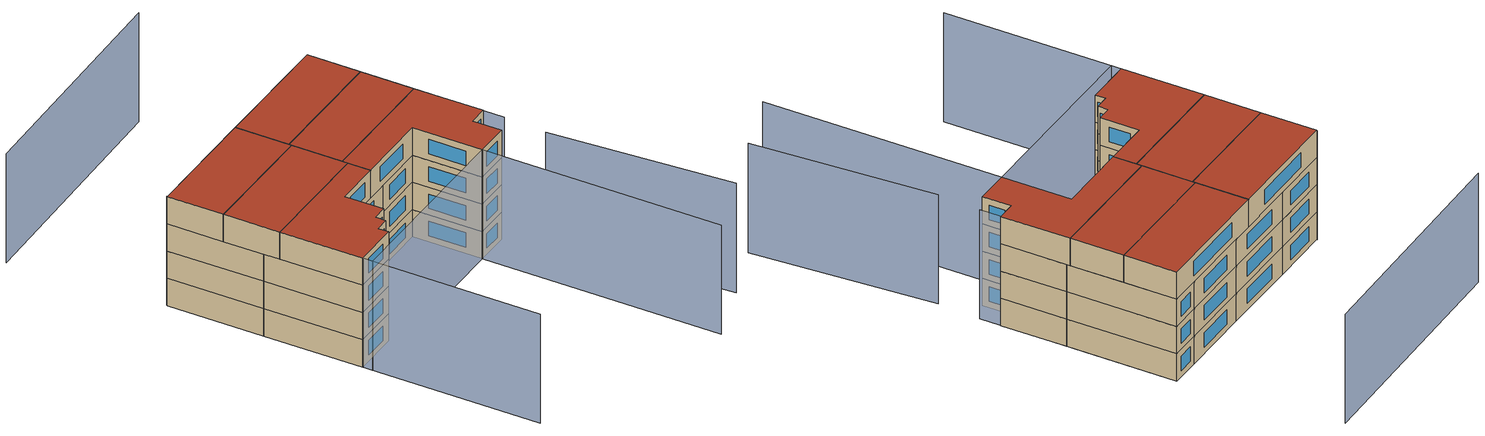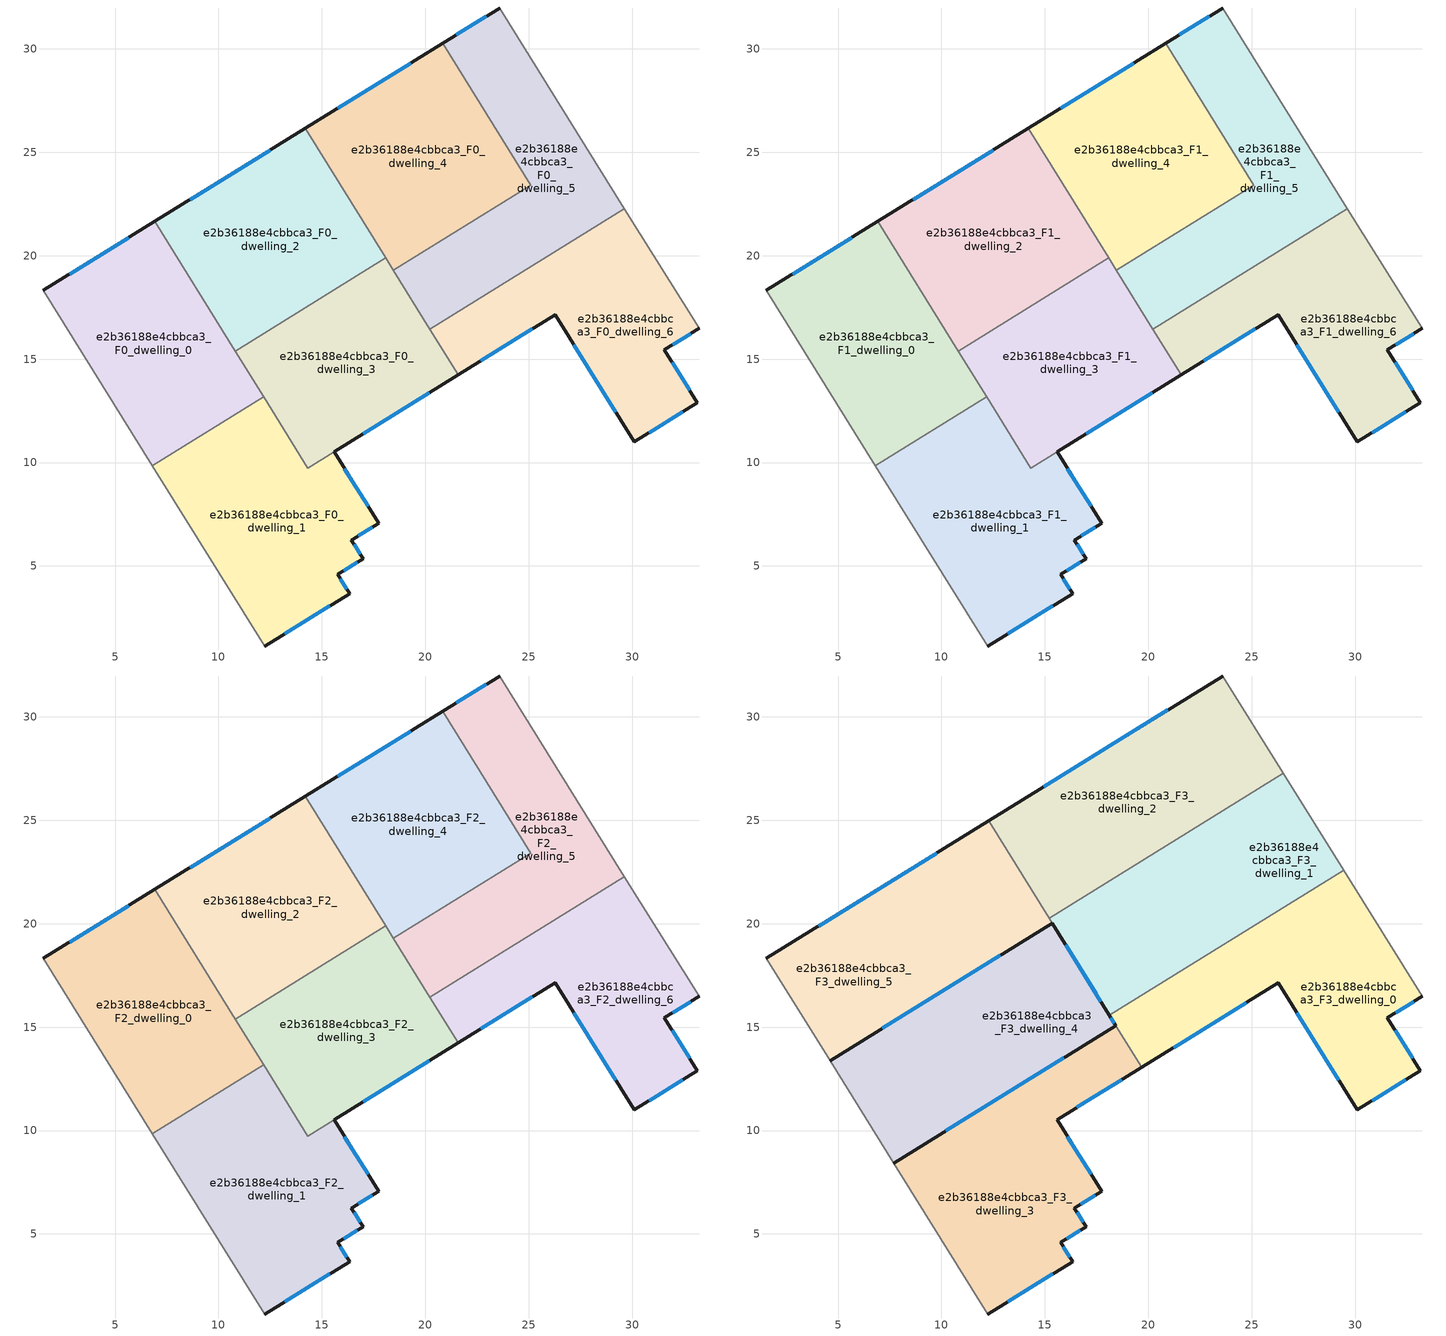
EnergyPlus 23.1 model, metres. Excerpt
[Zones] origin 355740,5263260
e2b36188e4cbbca3_F0_dwelling_0
 floor ground (EU_floor_Construction): 6.93,21.66 12.18,13.18 6.81,9.85 1.54,18.32 z0
 wall outside (EU_wall_Construction): 6.93,21.66 1.54,18.32 z0:3
 wall to e2b36188e4cbbca3_F0_dwelling_1 (EU_wall_Construction): 6.81,9.85 12.18,13.18 z0:3
 wall adiabatic (EU_wall_Construction): 1.54,18.32 6.81,9.85 z0:3
 wall to e2b36188e4cbbca3_F0_dwelling_2 (EU_wall_Construction): 10.81,15.39 6.93,21.66 z0:3
 wall to e2b36188e4cbbca3_F0_dwelling_3 (EU_wall_Construction): 12.18,13.18 10.81,15.39 z0:3
 window (EU_Window_Construction): 5.66,20.87 2.8,19.1 z0.7:2.3
e2b36188e4cbbca3_F0_dwelling_1
 floor ground (EU_floor_Construction): 15.59,10.52 17.74,7.07 16.46,6.27 16.43,6.25 16.99,5.35 15.76,4.59 16.34,3.67 12.24,1.13 6.81,9.85 12.18,13.18 14.31,9.73 z0
 wall outside (EU_wall_Construction): 12.24,1.13 16.34,3.67 15.76,4.59 16.99,5.35 16.43,6.25 16.46,6.27 17.74,7.07 15.59,10.52 z0:3
 wall adiabatic (EU_wall_Construction): 6.81,9.85 12.24,1.13 z0:3
 wall to e2b36188e4cbbca3_F0_dwelling_3 (EU_wall_Construction): 15.59,10.52 14.31,9.73 12.18,13.18 z0:3
 window (EU_Window_Construction): 17.23,7.88 16.09,9.71 / 16.76,6.46 17.44,6.88 / 16.86,5.56 16.56,6.04 / 16.05,4.77 16.7,5.17 / 16.2,3.88 15.89,4.37 / 13.2,1.73 15.38,3.07 z0.7:2.3
e2b36188e4cbbca3_F0_dwelling_2
 floor ground (EU_floor_Construction): 14.21,26.16 18.09,19.9 10.81,15.39 6.93,21.66 z0
 wall outside (EU_wall_Construction): 14.21,26.16 6.93,21.66 z0:3
 wall to e2b36188e4cbbca3_F0_dwelling_3 (EU_wall_Construction): 10.81,15.39 18.09,19.9 z0:3
 wall to e2b36188e4cbbca3_F0_dwelling_4 (EU_wall_Construction): 18.09,19.9 14.21,26.16 z0:3
 window (EU_Window_Construction): 12.5,25.11 8.64,22.72 z0.7:2.3
e2b36188e4cbbca3_F0_dwelling_3
 floor ground (EU_floor_Construction): 18.09,19.9 21.59,14.24 14.31,9.73 10.81,15.39 z0
 wall outside (EU_wall_Construction): 15.59,10.53 21.59,14.24 z0:3
 wall to e2b36188e4cbbca3_F0_dwelling_5 (EU_wall_Construction): 20.22,16.45 18.46,19.3 z0:3
 wall to e2b36188e4cbbca3_F0_dwelling_6 (EU_wall_Construction): 21.59,14.24 20.22,16.45 z0:3
 wall to e2b36188e4cbbca3_F0_dwelling_4 (EU_wall_Construction): 18.46,19.3 18.09,19.9 z0:3
 window (EU_Window_Construction): 17,11.4 20.18,13.37 z0.7:2.3
e2b36188e4cbbca3_F0_dwelling_4
 floor ground (EU_floor_Construction): 20.85,30.28 25.1,23.42 18.46,19.3 14.21,26.16 z0
 wall outside (EU_wall_Construction): 20.85,30.28 14.21,26.16 z0:3
 wall to e2b36188e4cbbca3_F0_dwelling_5 (EU_wall_Construction): 18.46,19.3 25.1,23.42 20.85,30.28 z0:3
 window (EU_Window_Construction): 19.29,29.31 15.77,27.13 z0.7:2.3
e2b36188e4cbbca3_F0_dwelling_5
 floor ground (EU_floor_Construction): 23.59,31.97 29.63,22.28 20.22,16.45 18.46,19.3 25.1,23.42 20.85,30.28 z0
 wall outside (EU_wall_Construction): 23.59,31.97 20.85,30.28 z0:3
 wall adiabatic (EU_wall_Construction): 29.63,22.28 23.59,31.97 z0:3
 wall to e2b36188e4cbbca3_F0_dwelling_6 (EU_wall_Construction): 20.22,16.45 29.63,22.28 z0:3
 window (EU_Window_Construction): 22.95,31.58 21.49,30.68 z0.7:2.3
e2b36188e4cbbca3_F0_dwelling_6
 floor ground (EU_floor_Construction): 29.63,22.28 33.24,16.48 31.56,15.44 33.16,12.89 30.11,11 26.28,17.14 21.59,14.24 20.22,16.45 z0
 wall outside (EU_wall_Construction): 21.59,14.24 26.28,17.14 30.11,11 33.16,12.89 31.56,15.44 33.24,16.48 z0:3
 wall adiabatic (EU_wall_Construction): 33.24,16.48 29.63,22.28 z0:3
 window (EU_Window_Construction): 31.95,15.69 32.84,16.24 / 32.78,13.49 31.94,14.84 / 30.83,11.44 32.44,12.45 / 27.18,15.7 29.21,12.44 / 22.69,14.92 25.18,16.46 z0.7:2.3
e2b36188e4cbbca3_F1_dwelling_0
 floor to e2b36188e4cbbca3_F0_dwelling_0 (EU_floor_Construction): 6.93,21.66 12.18,13.18 6.81,9.85 1.54,18.32 z3
 wall outside (EU_wall_Construction): 6.93,21.66 1.54,18.32 z3:6
 wall to e2b36188e4cbbca3_F1_dwelling_1 (EU_wall_Construction): 6.81,9.85 12.18,13.18 z3:6
 wall adiabatic (EU_wall_Construction): 1.54,18.32 6.81,9.85 z3:6
 wall to e2b36188e4cbbca3_F1_dwelling_2 (EU_wall_Construction): 10.81,15.39 6.93,21.66 z3:6
 wall to e2b36188e4cbbca3_F1_dwelling_3 (EU_wall_Construction): 12.18,13.18 10.81,15.39 z3:6
 window (EU_Window_Construction): 5.66,20.87 2.8,19.1 z3.7:5.3
e2b36188e4cbbca3_F1_dwelling_1
 floor to e2b36188e4cbbca3_F0_dwelling_1 (EU_floor_Construction): 15.59,10.52 17.74,7.07 16.46,6.27 16.43,6.25 16.99,5.35 15.76,4.59 16.34,3.67 12.24,1.13 6.81,9.85 12.18,13.18 14.31,9.73 z3
 wall outside (EU_wall_Construction): 12.24,1.13 16.34,3.67 15.76,4.59 16.99,5.35 16.43,6.25 16.46,6.27 17.74,7.07 15.59,10.52 z3:6
 wall adiabatic (EU_wall_Construction): 6.81,9.85 12.24,1.13 z3:6
 wall to e2b36188e4cbbca3_F1_dwelling_3 (EU_wall_Construction): 15.59,10.52 14.31,9.73 12.18,13.18 z3:6
 window (EU_Window_Construction): 17.23,7.88 16.09,9.71 / 16.76,6.46 17.44,6.88 / 16.86,5.56 16.56,6.04 / 16.05,4.77 16.7,5.17 / 16.2,3.88 15.89,4.37 / 13.2,1.73 15.38,3.07 z3.7:5.3
e2b36188e4cbbca3_F1_dwelling_2
 floor to e2b36188e4cbbca3_F0_dwelling_2 (EU_floor_Construction): 14.21,26.16 18.09,19.9 10.81,15.39 6.93,21.66 z3
 wall outside (EU_wall_Construction): 14.21,26.16 6.93,21.66 z3:6
 wall to e2b36188e4cbbca3_F1_dwelling_3 (EU_wall_Construction): 10.81,15.39 18.09,19.9 z3:6
 wall to e2b36188e4cbbca3_F1_dwelling_4 (EU_wall_Construction): 18.09,19.9 14.21,26.16 z3:6
 window (EU_Window_Construction): 12.5,25.11 8.64,22.72 z3.7:5.3
e2b36188e4cbbca3_F1_dwelling_3
 floor to e2b36188e4cbbca3_F0_dwelling_3 (EU_floor_Construction): 18.09,19.9 21.59,14.24 14.31,9.73 10.81,15.39 z3
 wall outside (EU_wall_Construction): 15.59,10.53 21.59,14.24 z3:6
 wall to e2b36188e4cbbca3_F1_dwelling_5 (EU_wall_Construction): 20.22,16.45 18.46,19.3 z3:6
 wall to e2b36188e4cbbca3_F1_dwelling_6 (EU_wall_Construction): 21.59,14.24 20.22,16.45 z3:6
 wall to e2b36188e4cbbca3_F1_dwelling_4 (EU_wall_Construction): 18.46,19.3 18.09,19.9 z3:6
 window (EU_Window_Construction): 17,11.4 20.18,13.37 z3.7:5.3
e2b36188e4cbbca3_F1_dwelling_4
 floor to e2b36188e4cbbca3_F0_dwelling_4 (EU_floor_Construction): 20.85,30.28 25.1,23.42 18.46,19.3 14.21,26.16 z3
 wall outside (EU_wall_Construction): 20.85,30.28 14.21,26.16 z3:6
 wall to e2b36188e4cbbca3_F1_dwelling_5 (EU_wall_Construction): 18.46,19.3 25.1,23.42 20.85,30.28 z3:6
 window (EU_Window_Construction): 19.29,29.31 15.77,27.13 z3.7:5.3
e2b36188e4cbbca3_F1_dwelling_5
 floor to e2b36188e4cbbca3_F0_dwelling_5 (EU_floor_Construction): 23.59,31.97 29.63,22.28 20.22,16.45 18.46,19.3 25.1,23.42 20.85,30.28 z3
 wall outside (EU_wall_Construction): 23.59,31.97 20.85,30.28 z3:6
 wall adiabatic (EU_wall_Construction): 29.63,22.28 23.59,31.97 z3:6
 wall to e2b36188e4cbbca3_F1_dwelling_6 (EU_wall_Construction): 20.22,16.45 29.63,22.28 z3:6
 window (EU_Window_Construction): 22.95,31.58 21.49,30.68 z3.7:5.3
e2b36188e4cbbca3_F1_dwelling_6
 floor to e2b36188e4cbbca3_F0_dwelling_6 (EU_floor_Construction): 29.63,22.28 33.24,16.48 31.56,15.44 33.16,12.89 30.11,11 26.28,17.14 21.59,14.24 20.22,16.45 z3
 wall outside (EU_wall_Construction): 21.59,14.24 26.28,17.14 30.11,11 33.16,12.89 31.56,15.44 33.24,16.48 z3:6
 wall adiabatic (EU_wall_Construction): 33.24,16.48 29.63,22.28 z3:6
 window (EU_Window_Construction): 31.95,15.69 32.84,16.24 / 32.78,13.49 31.94,14.84 / 30.83,11.44 32.44,12.45 / 27.18,15.7 29.21,12.44 / 22.69,14.92 25.18,16.46 z3.7:5.3
e2b36188e4cbbca3_F2_dwelling_0
 floor to e2b36188e4cbbca3_F1_dwelling_0 (EU_floor_Construction): 6.93,21.66 12.18,13.18 6.81,9.85 1.54,18.32 z6
 wall outside (EU_wall_Construction): 6.93,21.66 1.54,18.32 z6:9
 wall to e2b36188e4cbbca3_F2_dwelling_1 (EU_wall_Construction): 6.81,9.85 12.18,13.18 z6:9
 wall adiabatic (EU_wall_Construction): 1.54,18.32 6.81,9.85 z6:9
 wall to e2b36188e4cbbca3_F2_dwelling_2 (EU_wall_Construction): 10.81,15.39 6.93,21.66 z6:9
 wall to e2b36188e4cbbca3_F2_dwelling_3 (EU_wall_Construction): 12.18,13.18 10.81,15.39 z6:9
 window (EU_Window_Construction): 5.66,20.87 2.8,19.1 z6.7:8.3
e2b36188e4cbbca3_F2_dwelling_1
 floor to e2b36188e4cbbca3_F1_dwelling_1 (EU_floor_Construction): 15.59,10.52 17.74,7.07 16.46,6.27 16.43,6.25 16.99,5.35 15.76,4.59 16.34,3.67 12.24,1.13 6.81,9.85 12.18,13.18 14.31,9.73 z6
 wall outside (EU_wall_Construction): 12.24,1.13 16.34,3.67 15.76,4.59 16.99,5.35 16.43,6.25 16.46,6.27 17.74,7.07 15.59,10.52 z6:9
 wall adiabatic (EU_wall_Construction): 6.81,9.85 12.24,1.13 z6:9
 wall to e2b36188e4cbbca3_F2_dwelling_3 (EU_wall_Construction): 15.59,10.52 14.31,9.73 12.18,13.18 z6:9
 window (EU_Window_Construction): 17.23,7.88 16.09,9.71 / 16.76,6.46 17.44,6.88 / 16.86,5.56 16.56,6.04 / 16.05,4.77 16.7,5.17 / 16.2,3.88 15.89,4.37 / 13.2,1.73 15.38,3.07 z6.7:8.3
e2b36188e4cbbca3_F2_dwelling_2
 floor to e2b36188e4cbbca3_F1_dwelling_2 (EU_floor_Construction): 14.21,26.16 18.09,19.9 10.81,15.39 6.93,21.66 z6
 wall outside (EU_wall_Construction): 14.21,26.16 6.93,21.66 z6:9
 wall to e2b36188e4cbbca3_F2_dwelling_3 (EU_wall_Construction): 10.81,15.39 18.09,19.9 z6:9
 wall to e2b36188e4cbbca3_F2_dwelling_4 (EU_wall_Construction): 18.09,19.9 14.21,26.16 z6:9
 window (EU_Window_Construction): 12.5,25.11 8.64,22.72 z6.7:8.3
e2b36188e4cbbca3_F2_dwelling_3
 floor to e2b36188e4cbbca3_F1_dwelling_3 (EU_floor_Construction): 18.09,19.9 21.59,14.24 14.31,9.73 10.81,15.39 z6
 wall outside (EU_wall_Construction): 15.59,10.53 21.59,14.24 z6:9
 wall to e2b36188e4cbbca3_F2_dwelling_5 (EU_wall_Construction): 20.22,16.45 18.46,19.3 z6:9
 wall to e2b36188e4cbbca3_F2_dwelling_6 (EU_wall_Construction): 21.59,14.24 20.22,16.45 z6:9
 wall to e2b36188e4cbbca3_F2_dwelling_4 (EU_wall_Construction): 18.46,19.3 18.09,19.9 z6:9
 window (EU_Window_Construction): 17,11.4 20.18,13.37 z6.7:8.3
 ceiling adiabatic (EU_roof_Construction): 20.03,16.75 18.09,19.9 16.17,18.71 18.12,15.57 z9
e2b36188e4cbbca3_F2_dwelling_4
 floor to e2b36188e4cbbca3_F1_dwelling_4 (EU_floor_Construction): 20.85,30.28 25.1,23.42 18.46,19.3 14.21,26.16 z6
 wall outside (EU_wall_Construction): 20.85,30.28 14.21,26.16 z6:9
 wall to e2b36188e4cbbca3_F2_dwelling_5 (EU_wall_Construction): 18.46,19.3 25.1,23.42 20.85,30.28 z6:9
 window (EU_Window_Construction): 19.29,29.31 15.77,27.13 z6.7:8.3
e2b36188e4cbbca3_F2_dwelling_5
 floor to e2b36188e4cbbca3_F1_dwelling_5 (EU_floor_Construction): 23.59,31.97 29.63,22.28 20.22,16.45 18.46,19.3 25.1,23.42 20.85,30.28 z6
 wall outside (EU_wall_Construction): 23.59,31.97 20.85,30.28 z6:9
 wall adiabatic (EU_wall_Construction): 29.63,22.28 23.59,31.97 z6:9
 wall to e2b36188e4cbbca3_F2_dwelling_6 (EU_wall_Construction): 20.22,16.45 29.63,22.28 z6:9
 window (EU_Window_Construction): 22.95,31.58 21.49,30.68 z6.7:8.3
e2b36188e4cbbca3_F2_dwelling_6
 floor to e2b36188e4cbbca3_F1_dwelling_6 (EU_floor_Construction): 29.63,22.28 33.24,16.48 31.56,15.44 33.16,12.89 30.11,11 26.28,17.14 21.59,14.24 20.22,16.45 z6
 wall outside (EU_wall_Construction): 21.59,14.24 26.28,17.14 30.11,11 33.16,12.89 31.56,15.44 33.24,16.48 z6:9
 wall adiabatic (EU_wall_Construction): 33.24,16.48 29.63,22.28 z6:9
 window (EU_Window_Construction): 31.95,15.69 32.84,16.24 / 32.78,13.49 31.94,14.84 / 30.83,11.44 32.44,12.45 / 27.18,15.7 29.21,12.44 / 22.69,14.92 25.18,16.46 z6.7:8.3
e2b36188e4cbbca3_F3_dwelling_0
 floor to e2b36188e4cbbca3_F2_dwelling_6 (EU_floor_Construction): 29.63,22.28 33.24,16.48 31.56,15.44 33.16,12.89 30.11,11 26.28,17.14 21.59,14.24 20.22,16.45 z9
 floor to e2b36188e4cbbca3_F2_dwelling_3 (EU_floor_Construction): 20.03,16.75 21.59,14.24 19.68,13.05 18.12,15.57 z9
 floor to e2b36188e4cbbca3_F2_dwelling_5 (EU_floor_Construction): 29.44,22.58 29.63,22.28 20.22,16.45 20.04,16.75 z9
 wall outside (EU_wall_Construction): 19.68,13.05 26.28,17.14 30.11,11 33.16,12.89 31.56,15.44 33.24,16.48 / 18.12,15.57 18.43,15.07 z9:12
 wall to e2b36188e4cbbca3_F3_dwelling_1 (EU_wall_Construction): 29.44,22.58 18.12,15.57 z9:12
 wall adiabatic (EU_wall_Construction): 33.24,16.48 29.44,22.58 z9:12
 wall to e2b36188e4cbbca3_F3_dwelling_3 (EU_wall_Construction): 18.43,15.07 19.68,13.05 z9:12
 window (EU_Window_Construction): 27.18,15.7 29.21,12.44 / 21.23,14.01 24.73,16.18 / 31.95,15.69 32.84,16.24 / 32.78,13.49 31.94,14.84 / 30.83,11.44 32.44,12.45 / 18.19,15.45 18.36,15.19 z9.7:11.3
 roof outside (EU_roof_Construction): 33.16,12.89 31.56,15.44 33.24,16.48 29.44,22.58 18.12,15.57 19.68,13.05 26.28,17.14 30.11,11 z12
e2b36188e4cbbca3_F3_dwelling_1
 floor to e2b36188e4cbbca3_F2_dwelling_5 (EU_floor_Construction): 26.52,27.27 29.44,22.58 20.04,16.75 18.46,19.3 25.1,23.42 23.77,25.57 z9
 floor to e2b36188e4cbbca3_F2_dwelling_4 (EU_floor_Construction): 23.77,25.57 25.1,23.42 18.46,19.3 17.12,21.45 z9
 floor to e2b36188e4cbbca3_F2_dwelling_2 (EU_floor_Construction): 17.12,21.45 18.09,19.9 16.17,18.71 15.21,20.27 z9
 floor adiabatic (EU_floor_Construction): 18.09,19.9 20.04,16.75 18.12,15.57 16.17,18.71 z9
 wall outside (EU_wall_Construction): 15.36,20.03 18.12,15.57 z9:12
 wall to e2b36188e4cbbca3_F3_dwelling_2 (EU_wall_Construction): 26.52,27.27 15.21,20.27 z9:12
 wall adiabatic (EU_wall_Construction): 29.44,22.58 26.52,27.27 z9:12
 wall to e2b36188e4cbbca3_F3_dwelling_4 (EU_wall_Construction): 15.21,20.27 15.36,20.03 z9:12
 window (EU_Window_Construction): 16.01,18.98 17.47,16.61 z9.7:11.3
 roof outside (EU_roof_Construction): 29.44,22.58 26.52,27.27 15.21,20.27 18.12,15.57 z12
e2b36188e4cbbca3_F3_dwelling_2
 floor to e2b36188e4cbbca3_F2_dwelling_2 (EU_floor_Construction): 14.21,26.16 17.12,21.46 15.21,20.27 12.29,24.98 z9
 floor to e2b36188e4cbbca3_F2_dwelling_4 (EU_floor_Construction): 20.85,30.28 23.77,25.57 17.12,21.45 14.21,26.16 z9
 floor to e2b36188e4cbbca3_F2_dwelling_5 (EU_floor_Construction): 23.59,31.97 26.52,27.27 23.77,25.57 20.85,30.28 z9
 wall outside (EU_wall_Construction): 23.59,31.97 12.29,24.98 z9:12
 wall adiabatic (EU_wall_Construction): 26.52,27.27 23.59,31.97 z9:12
 wall to e2b36188e4cbbca3_F3_dwelling_5 (EU_wall_Construction): 12.29,24.98 15.21,20.27 z9:12
 window (EU_Window_Construction): 20.94,30.33 14.95,26.62 z9.7:11.3
 roof outside (EU_roof_Construction): 26.52,27.27 23.59,31.97 12.29,24.98 15.21,20.27 z12
e2b36188e4cbbca3_F3_dwelling_3
 floor to e2b36188e4cbbca3_F2_dwelling_1 (EU_floor_Construction): 15.59,10.52 17.74,7.07 16.43,6.25 16.99,5.35 15.76,4.59 16.34,3.67 12.24,1.13 7.7,8.43 13.06,11.75 14.31,9.73 z9
 floor to e2b36188e4cbbca3_F2_dwelling_3 (EU_floor_Construction): 18.43,15.07 19.68,13.05 14.31,9.73 13.06,11.75 z9
 wall outside (EU_wall_Construction): 12.24,1.13 16.34,3.67 15.76,4.59 16.99,5.35 16.43,6.25 17.74,7.07 15.59,10.52 19.68,13.05 / 18.43,15.07 7.7,8.43 z9:12
 wall adiabatic (EU_wall_Construction): 7.7,8.43 12.24,1.13 z9:12
 window (EU_Window_Construction): 16.05,4.77 16.7,5.17 / 16.2,3.88 15.89,4.37 / 13.2,1.73 15.38,3.07 / 15.91,13.51 10.22,9.99 / 16.55,11.12 18.72,12.46 / 17.23,7.88 16.09,9.71 / 16.74,6.44 17.43,6.88 / 16.86,5.56 16.56,6.04 z9.7:11.3
 roof outside (EU_roof_Construction): 16.34,3.67 15.76,4.59 16.99,5.35 16.43,6.25 17.74,7.07 15.59,10.52 19.68,13.05 18.43,15.07 7.7,8.43 12.24,1.13 z12
e2b36188e4cbbca3_F3_dwelling_4
 floor to e2b36188e4cbbca3_F2_dwelling_3 (EU_floor_Construction): 16.17,18.71 19.68,13.05 18.43,15.07 13.06,11.75 10.81,15.39 z9
 floor to e2b36188e4cbbca3_F2_dwelling_0 (EU_floor_Construction): 9.99,16.71 12.18,13.18 6.81,9.85 4.62,13.38 z9
 floor to e2b36188e4cbbca3_F2_dwelling_1 (EU_floor_Construction): 12.18,13.18 13.06,11.75 7.7,8.43 6.81,9.85 z9
 floor to e2b36188e4cbbca3_F2_dwelling_2 (EU_floor_Construction): 12.29,24.98 16.17,18.71 10.81,15.39 9.99,16.71 15.36,20.03 z9
 wall outside (EU_wall_Construction): 7.7,8.43 18.43,15.07 15.36,20.03 4.62,13.38 z9:12
 wall adiabatic (EU_wall_Construction): 4.62,13.38 7.7,8.43 / 18.43,15.07 19.68,13.05 18.43,15.07 / 12.29,24.98 15.21,20.27 12.29,24.98 z9:12
 wall to e2b36188e4cbbca3_F3_dwelling_5 (EU_wall_Construction): 15.21,20.27 15.36,20.03 z9:12
 window (EU_Window_Construction): 10.22,9.99 15.91,13.51 / 12.84,18.47 7.14,14.94 / 17.71,16.24 16.08,18.87 z9.7:11.3
 roof outside (EU_roof_Construction): 19.68,13.05 12.29,24.98 15.36,20.03 4.62,13.38 7.7,8.43 18.43,15.07 z12
e2b36188e4cbbca3_F3_dwelling_5
 floor to e2b36188e4cbbca3_F2_dwelling_0 (EU_floor_Construction): 6.93,21.66 9.99,16.71 4.62,13.38 1.54,18.32 z9
 floor to e2b36188e4cbbca3_F2_dwelling_2 (EU_floor_Construction): 12.29,24.98 15.36,20.03 9.99,16.71 6.93,21.66 z9
 wall outside (EU_wall_Construction): 4.62,13.38 15.36,20.03 / 12.29,24.98 1.54,18.32 z9:12
 wall adiabatic (EU_wall_Construction): 1.54,18.32 4.62,13.38 z9:12
 window (EU_Window_Construction): 7.14,14.94 12.84,18.47 / 9.77,23.42 4.06,19.88 z9.7:11.3
 roof outside (EU_roof_Construction): 15.36,20.03 12.29,24.98 1.54,18.32 4.62,13.38 z12
shading: 12.8,0.25 30.09,11.02 / 30.09,11.02 43.21,-10.04 / 1.5,18.38 21.99,-14.5 / 47.61,-4.84 36.54,10.69 / 34.39,14.63 23.59,31.97 / 13.53,45.24 -7.92,31.41 z0:12
[Building]
EU S2 Campaign: North Axis=0; Terrain=City; Solar Distribution=FullExterior
[Site:Location]
Budapest.Ferenc.Liszt.Intl.AP: Latitude=47.437; Longitude=19.256; Time Zone=1; Elevation=185
[SizingPeriod:WeatherFileDays]
AnnualSizingPeriod: Begin Month=1; Begin Day of Month=1; End Month=12; End Day of Month=31; Day of Week for Start Day=Monday; Use Weather File Daylight Saving Period=No; Use Weather File Rain and Snow Indicators=No
[MATERIAL]
EU_InternalMass_Material: Roughness=MediumRough; Thickness=0.1; Conductivity=1; Density=1800; Specific Heat=900; Thermal Absorptance=0.9; Solar Absorptance=0.7; Visible Absorptance=0.7
[MATERIAL:NOMASS] Roughness=MediumRough; Thermal Absorptance=0.9; Solar Absorptance=0.7; Visible Absorptance=0.7
Name | Thermal Resistance
EU_wall_NoMass | 0.832559
EU_roof_NoMass | 1.39638
EU_floor_NoMass | 0.872794
[WINDOWMATERIAL:SIMPLEGLAZINGSYSTEM]
EU_Window_SimpleGlazing: UFactor=2.79869; Solar Heat Gain Coefficient=0.75; Visible Transmittance=0.75
[CONSTRUCTION]
EU_wall_Construction: EU_wall_NoMass
EU_roof_Construction: EU_roof_NoMass
EU_floor_Construction: EU_floor_NoMass
EU_Window_Construction: EU_Window_SimpleGlazing
EU_InternalMass_Construction: EU_InternalMass_Material
[ZONE] Type=1; Multiplier=1; Ceiling Height=autocalculate; Floor Area=autocalculate; Part of Total Floor Area=Yes
Name | Volume
e2b36188e4cbbca3_F0_dwelling_0; e2b36188e4cbbca3_F1_dwelling_0; e2b36188e4cbbca3_F2_dwelling_0; e2b36188e4cbbca3_F0_dwelling_4; e2b36188e4cbbca3_F1_dwelling_4; e2b36188e4cbbca3_F2_dwelling_4 | 189.328
e2b36188e4cbbca3_F3_dwelling_0 | 220.865
e2b36188e4cbbca3_F0_dwelling_1; e2b36188e4cbbca3_F1_dwelling_1; e2b36188e4cbbca3_F2_dwelling_1 | 207.691
e2b36188e4cbbca3_F3_dwelling_1 | 220.86
e2b36188e4cbbca3_F0_dwelling_2; e2b36188e4cbbca3_F1_dwelling_2; e2b36188e4cbbca3_F2_dwelling_2 | 189.309
e2b36188e4cbbca3_F3_dwelling_2; e2b36188e4cbbca3_F3_dwelling_4 | 220.875
e2b36188e4cbbca3_F0_dwelling_3; e2b36188e4cbbca3_F1_dwelling_3; e2b36188e4cbbca3_F2_dwelling_3 | 170.907
e2b36188e4cbbca3_F3_dwelling_3 | 220.877
e2b36188e4cbbca3_F0_dwelling_5; e2b36188e4cbbca3_F1_dwelling_5; e2b36188e4cbbca3_F2_dwelling_5 | 189.322
e2b36188e4cbbca3_F3_dwelling_5 | 220.873
e2b36188e4cbbca3_F0_dwelling_6; e2b36188e4cbbca3_F1_dwelling_6; e2b36188e4cbbca3_F2_dwelling_6 | 189.31
[INTERNALMASS] Construction=EU_InternalMass_Construction
Name | Zone or ZoneList | Surface Area
e2b36188e4cbbca3_F0_dwelling_0_EU_InternalMass | e2b36188e4cbbca3_F0_dwelling_0 | 63.109
e2b36188e4cbbca3_F0_dwelling_1_EU_InternalMass | e2b36188e4cbbca3_F0_dwelling_1 | 69.2296
e2b36188e4cbbca3_F0_dwelling_2_EU_InternalMass | e2b36188e4cbbca3_F0_dwelling_2 | 63.1017
e2b36188e4cbbca3_F0_dwelling_3_EU_InternalMass | e2b36188e4cbbca3_F0_dwelling_3 | 56.9735
e2b36188e4cbbca3_F0_dwelling_4_EU_InternalMass | e2b36188e4cbbca3_F0_dwelling_4 | 63.1073
e2b36188e4cbbca3_F0_dwelling_5_EU_InternalMass | e2b36188e4cbbca3_F0_dwelling_5 | 63.107
e2b36188e4cbbca3_F0_dwelling_6_EU_InternalMass | e2b36188e4cbbca3_F0_dwelling_6 | 63.1033
e2b36188e4cbbca3_F1_dwelling_0_EU_InternalMass | e2b36188e4cbbca3_F1_dwelling_0 | 63.109
e2b36188e4cbbca3_F1_dwelling_1_EU_InternalMass | e2b36188e4cbbca3_F1_dwelling_1 | 69.2296
e2b36188e4cbbca3_F1_dwelling_2_EU_InternalMass | e2b36188e4cbbca3_F1_dwelling_2 | 63.1017
e2b36188e4cbbca3_F1_dwelling_3_EU_InternalMass | e2b36188e4cbbca3_F1_dwelling_3 | 56.9735
e2b36188e4cbbca3_F1_dwelling_4_EU_InternalMass | e2b36188e4cbbca3_F1_dwelling_4 | 63.1073
e2b36188e4cbbca3_F1_dwelling_5_EU_InternalMass | e2b36188e4cbbca3_F1_dwelling_5 | 63.107
e2b36188e4cbbca3_F1_dwelling_6_EU_InternalMass | e2b36188e4cbbca3_F1_dwelling_6 | 63.1033
e2b36188e4cbbca3_F2_dwelling_0_EU_InternalMass | e2b36188e4cbbca3_F2_dwelling_0 | 63.109
e2b36188e4cbbca3_F2_dwelling_1_EU_InternalMass | e2b36188e4cbbca3_F2_dwelling_1 | 69.2296
e2b36188e4cbbca3_F2_dwelling_2_EU_InternalMass | e2b36188e4cbbca3_F2_dwelling_2 | 63.1017
e2b36188e4cbbca3_F2_dwelling_3_EU_InternalMass | e2b36188e4cbbca3_F2_dwelling_3 | 56.9735
e2b36188e4cbbca3_F2_dwelling_4_EU_InternalMass | e2b36188e4cbbca3_F2_dwelling_4 | 63.1073
e2b36188e4cbbca3_F2_dwelling_5_EU_InternalMass | e2b36188e4cbbca3_F2_dwelling_5 | 63.107
e2b36188e4cbbca3_F2_dwelling_6_EU_InternalMass | e2b36188e4cbbca3_F2_dwelling_6 | 63.1033
e2b36188e4cbbca3_F3_dwelling_0_EU_InternalMass | e2b36188e4cbbca3_F3_dwelling_0 | 73.6217
e2b36188e4cbbca3_F3_dwelling_1_EU_InternalMass | e2b36188e4cbbca3_F3_dwelling_1 | 73.62
e2b36188e4cbbca3_F3_dwelling_2_EU_InternalMass | e2b36188e4cbbca3_F3_dwelling_2 | 73.6253
e2b36188e4cbbca3_F3_dwelling_3_EU_InternalMass | e2b36188e4cbbca3_F3_dwelling_3 | 73.6258
e2b36188e4cbbca3_F3_dwelling_4_EU_InternalMass | e2b36188e4cbbca3_F3_dwelling_4 | 73.6235
e2b36188e4cbbca3_F3_dwelling_5_EU_InternalMass | e2b36188e4cbbca3_F3_dwelling_5 | 73.6248
[OTHEREQUIPMENT] Fuel Type=Electricity; Design Level Calculation Method=Watts/Area; Power per Zone Floor Area=1; Fraction Latent=0; Fraction Radiant=0; Fraction Lost=0; Carbon Dioxide Generation Rate=0; EndUse Subcategory=EU_Step8_InternalGains
Name | Zone or ZoneList or Space or SpaceList | Schedule
EU_Step8_InternalGain_e2b36188e4cbbca3_F0_dwelling_0_f000 | e2b36188e4cbbca3_F0_dwelling_0 | EU_Step8_GainSchedule_e2b36188e4cbbca3_F0_dwelling_0_f000
EU_Step8_InternalGain_e2b36188e4cbbca3_F0_dwelling_1_f000 | e2b36188e4cbbca3_F0_dwelling_1 | EU_Step8_GainSchedule_e2b36188e4cbbca3_F0_dwelling_1_f000
EU_Step8_InternalGain_e2b36188e4cbbca3_F0_dwelling_2_f000 | e2b36188e4cbbca3_F0_dwelling_2 | EU_Step8_GainSchedule_e2b36188e4cbbca3_F0_dwelling_2_f000
EU_Step8_InternalGain_e2b36188e4cbbca3_F0_dwelling_3_f000 | e2b36188e4cbbca3_F0_dwelling_3 | EU_Step8_GainSchedule_e2b36188e4cbbca3_F0_dwelling_3_f000
EU_Step8_InternalGain_e2b36188e4cbbca3_F0_dwelling_4_f000 | e2b36188e4cbbca3_F0_dwelling_4 | EU_Step8_GainSchedule_e2b36188e4cbbca3_F0_dwelling_4_f000
EU_Step8_InternalGain_e2b36188e4cbbca3_F0_dwelling_5_f000 | e2b36188e4cbbca3_F0_dwelling_5 | EU_Step8_GainSchedule_e2b36188e4cbbca3_F0_dwelling_5_f000
EU_Step8_InternalGain_e2b36188e4cbbca3_F0_dwelling_6_f000 | e2b36188e4cbbca3_F0_dwelling_6 | EU_Step8_GainSchedule_e2b36188e4cbbca3_F0_dwelling_6_f000
EU_Step8_InternalGain_e2b36188e4cbbca3_F1_dwelling_0_f000 | e2b36188e4cbbca3_F1_dwelling_0 | EU_Step8_GainSchedule_e2b36188e4cbbca3_F1_dwelling_0_f000
EU_Step8_InternalGain_e2b36188e4cbbca3_F1_dwelling_1_f000 | e2b36188e4cbbca3_F1_dwelling_1 | EU_Step8_GainSchedule_e2b36188e4cbbca3_F1_dwelling_1_f000
EU_Step8_InternalGain_e2b36188e4cbbca3_F1_dwelling_2_f000 | e2b36188e4cbbca3_F1_dwelling_2 | EU_Step8_GainSchedule_e2b36188e4cbbca3_F1_dwelling_2_f000
EU_Step8_InternalGain_e2b36188e4cbbca3_F1_dwelling_3_f000 | e2b36188e4cbbca3_F1_dwelling_3 | EU_Step8_GainSchedule_e2b36188e4cbbca3_F1_dwelling_3_f000
EU_Step8_InternalGain_e2b36188e4cbbca3_F1_dwelling_4_f000 | e2b36188e4cbbca3_F1_dwelling_4 | EU_Step8_GainSchedule_e2b36188e4cbbca3_F1_dwelling_4_f000
EU_Step8_InternalGain_e2b36188e4cbbca3_F1_dwelling_5_f000 | e2b36188e4cbbca3_F1_dwelling_5 | EU_Step8_GainSchedule_e2b36188e4cbbca3_F1_dwelling_5_f000
EU_Step8_InternalGain_e2b36188e4cbbca3_F1_dwelling_6_f000 | e2b36188e4cbbca3_F1_dwelling_6 | EU_Step8_GainSchedule_e2b36188e4cbbca3_F1_dwelling_6_f000
EU_Step8_InternalGain_e2b36188e4cbbca3_F2_dwelling_0_f000 | e2b36188e4cbbca3_F2_dwelling_0 | EU_Step8_GainSchedule_e2b36188e4cbbca3_F2_dwelling_0_f000
EU_Step8_InternalGain_e2b36188e4cbbca3_F2_dwelling_1_f000 | e2b36188e4cbbca3_F2_dwelling_1 | EU_Step8_GainSchedule_e2b36188e4cbbca3_F2_dwelling_1_f000
EU_Step8_InternalGain_e2b36188e4cbbca3_F2_dwelling_2_f000 | e2b36188e4cbbca3_F2_dwelling_2 | EU_Step8_GainSchedule_e2b36188e4cbbca3_F2_dwelling_2_f000
EU_Step8_InternalGain_e2b36188e4cbbca3_F2_dwelling_3_f000 | e2b36188e4cbbca3_F2_dwelling_3 | EU_Step8_GainSchedule_e2b36188e4cbbca3_F2_dwelling_3_f000
EU_Step8_InternalGain_e2b36188e4cbbca3_F2_dwelling_4_f000 | e2b36188e4cbbca3_F2_dwelling_4 | EU_Step8_GainSchedule_e2b36188e4cbbca3_F2_dwelling_4_f000
EU_Step8_InternalGain_e2b36188e4cbbca3_F2_dwelling_5_f000 | e2b36188e4cbbca3_F2_dwelling_5 | EU_Step8_GainSchedule_e2b36188e4cbbca3_F2_dwelling_5_f000
EU_Step8_InternalGain_e2b36188e4cbbca3_F2_dwelling_6_f000 | e2b36188e4cbbca3_F2_dwelling_6 | EU_Step8_GainSchedule_e2b36188e4cbbca3_F2_dwelling_6_f000
EU_Step8_InternalGain_e2b36188e4cbbca3_F3_dwelling_0_f000 | e2b36188e4cbbca3_F3_dwelling_0 | EU_Step8_GainSchedule_e2b36188e4cbbca3_F3_dwelling_0_f000
EU_Step8_InternalGain_e2b36188e4cbbca3_F3_dwelling_1_f000 | e2b36188e4cbbca3_F3_dwelling_1 | EU_Step8_GainSchedule_e2b36188e4cbbca3_F3_dwelling_1_f000
EU_Step8_InternalGain_e2b36188e4cbbca3_F3_dwelling_2_f000 | e2b36188e4cbbca3_F3_dwelling_2 | EU_Step8_GainSchedule_e2b36188e4cbbca3_F3_dwelling_2_f000
EU_Step8_InternalGain_e2b36188e4cbbca3_F3_dwelling_3_f000 | e2b36188e4cbbca3_F3_dwelling_3 | EU_Step8_GainSchedule_e2b36188e4cbbca3_F3_dwelling_3_f000
EU_Step8_InternalGain_e2b36188e4cbbca3_F3_dwelling_4_f000 | e2b36188e4cbbca3_F3_dwelling_4 | EU_Step8_GainSchedule_e2b36188e4cbbca3_F3_dwelling_4_f000
EU_Step8_InternalGain_e2b36188e4cbbca3_F3_dwelling_5_f000 | e2b36188e4cbbca3_F3_dwelling_5 | EU_Step8_GainSchedule_e2b36188e4cbbca3_F3_dwelling_5_f000
[ZONEVENTILATION:DESIGNFLOWRATE] Schedule=EU_AlwaysOn; Design Flow Rate Calculation Method=AirChanges/Hour; Air Changes per Hour=0.475469; Ventilation Type=Natural; Fan Pressure Rise=0; Fan Total Efficiency=1; Constant Term Coefficient=1; Temperature Term Coefficient=0; Velocity Term Coefficient=0; Velocity Squared Term Coefficient=0; Minimum Indoor Temperature=-100; Maximum Indoor Temperature=100; Delta Temperature=-100; Minimum Outdoor Temperature=-100; Maximum Outdoor Temperature=100; Maximum Wind Speed=40
Name | Zone or ZoneList or Space or SpaceList
EU_ConstantAir_e2b36188e4cbbca3_F0_dwelling_0 | e2b36188e4cbbca3_F0_dwelling_0
EU_ConstantAir_e2b36188e4cbbca3_F0_dwelling_1 | e2b36188e4cbbca3_F0_dwelling_1
EU_ConstantAir_e2b36188e4cbbca3_F0_dwelling_2 | e2b36188e4cbbca3_F0_dwelling_2
EU_ConstantAir_e2b36188e4cbbca3_F0_dwelling_3 | e2b36188e4cbbca3_F0_dwelling_3
EU_ConstantAir_e2b36188e4cbbca3_F0_dwelling_4 | e2b36188e4cbbca3_F0_dwelling_4
EU_ConstantAir_e2b36188e4cbbca3_F0_dwelling_5 | e2b36188e4cbbca3_F0_dwelling_5
EU_ConstantAir_e2b36188e4cbbca3_F0_dwelling_6 | e2b36188e4cbbca3_F0_dwelling_6
EU_ConstantAir_e2b36188e4cbbca3_F1_dwelling_0 | e2b36188e4cbbca3_F1_dwelling_0
EU_ConstantAir_e2b36188e4cbbca3_F1_dwelling_1 | e2b36188e4cbbca3_F1_dwelling_1
EU_ConstantAir_e2b36188e4cbbca3_F1_dwelling_2 | e2b36188e4cbbca3_F1_dwelling_2
EU_ConstantAir_e2b36188e4cbbca3_F1_dwelling_3 | e2b36188e4cbbca3_F1_dwelling_3
EU_ConstantAir_e2b36188e4cbbca3_F1_dwelling_4 | e2b36188e4cbbca3_F1_dwelling_4
EU_ConstantAir_e2b36188e4cbbca3_F1_dwelling_5 | e2b36188e4cbbca3_F1_dwelling_5
EU_ConstantAir_e2b36188e4cbbca3_F1_dwelling_6 | e2b36188e4cbbca3_F1_dwelling_6
EU_ConstantAir_e2b36188e4cbbca3_F2_dwelling_0 | e2b36188e4cbbca3_F2_dwelling_0
EU_ConstantAir_e2b36188e4cbbca3_F2_dwelling_1 | e2b36188e4cbbca3_F2_dwelling_1
EU_ConstantAir_e2b36188e4cbbca3_F2_dwelling_2 | e2b36188e4cbbca3_F2_dwelling_2
EU_ConstantAir_e2b36188e4cbbca3_F2_dwelling_3 | e2b36188e4cbbca3_F2_dwelling_3
EU_ConstantAir_e2b36188e4cbbca3_F2_dwelling_4 | e2b36188e4cbbca3_F2_dwelling_4
EU_ConstantAir_e2b36188e4cbbca3_F2_dwelling_5 | e2b36188e4cbbca3_F2_dwelling_5
EU_ConstantAir_e2b36188e4cbbca3_F2_dwelling_6 | e2b36188e4cbbca3_F2_dwelling_6
EU_ConstantAir_e2b36188e4cbbca3_F3_dwelling_0 | e2b36188e4cbbca3_F3_dwelling_0
EU_ConstantAir_e2b36188e4cbbca3_F3_dwelling_1 | e2b36188e4cbbca3_F3_dwelling_1
EU_ConstantAir_e2b36188e4cbbca3_F3_dwelling_2 | e2b36188e4cbbca3_F3_dwelling_2
EU_ConstantAir_e2b36188e4cbbca3_F3_dwelling_3 | e2b36188e4cbbca3_F3_dwelling_3
EU_ConstantAir_e2b36188e4cbbca3_F3_dwelling_4 | e2b36188e4cbbca3_F3_dwelling_4
EU_ConstantAir_e2b36188e4cbbca3_F3_dwelling_5 | e2b36188e4cbbca3_F3_dwelling_5
[HVACTEMPLATE:THERMOSTAT] Constant Heating Setpoint=20; Constant Cooling Setpoint=50
EU_HeatOnly_e2b36188e4cbbca3_F0_dwelling_0; EU_HeatOnly_e2b36188e4cbbca3_F0_dwelling_1; EU_HeatOnly_e2b36188e4cbbca3_F0_dwelling_2; EU_HeatOnly_e2b36188e4cbbca3_F0_dwelling_3; EU_HeatOnly_e2b36188e4cbbca3_F0_dwelling_4; EU_HeatOnly_e2b36188e4cbbca3_F0_dwelling_5; EU_HeatOnly_e2b36188e4cbbca3_F0_dwelling_6; EU_HeatOnly_e2b36188e4cbbca3_F1_dwelling_0; EU_HeatOnly_e2b36188e4cbbca3_F1_dwelling_1; EU_HeatOnly_e2b36188e4cbbca3_F1_dwelling_2; EU_HeatOnly_e2b36188e4cbbca3_F1_dwelling_3; EU_HeatOnly_e2b36188e4cbbca3_F1_dwelling_4; EU_HeatOnly_e2b36188e4cbbca3_F1_dwelling_5; EU_HeatOnly_e2b36188e4cbbca3_F1_dwelling_6; EU_HeatOnly_e2b36188e4cbbca3_F2_dwelling_0; EU_HeatOnly_e2b36188e4cbbca3_F2_dwelling_1; EU_HeatOnly_e2b36188e4cbbca3_F2_dwelling_2; EU_HeatOnly_e2b36188e4cbbca3_F2_dwelling_3; EU_HeatOnly_e2b36188e4cbbca3_F2_dwelling_4; EU_HeatOnly_e2b36188e4cbbca3_F2_dwelling_5; EU_HeatOnly_e2b36188e4cbbca3_F2_dwelling_6; EU_HeatOnly_e2b36188e4cbbca3_F3_dwelling_0; EU_HeatOnly_e2b36188e4cbbca3_F3_dwelling_1; EU_HeatOnly_e2b36188e4cbbca3_F3_dwelling_2; EU_HeatOnly_e2b36188e4cbbca3_F3_dwelling_3; EU_HeatOnly_e2b36188e4cbbca3_F3_dwelling_4; EU_HeatOnly_e2b36188e4cbbca3_F3_dwelling_5
[HVACTEMPLATE:ZONE:IDEALLOADSAIRSYSTEM] System Availability Schedule=EU_AlwaysOn; Maximum Heating Supply Air Temperature=50; Minimum Cooling Supply Air Temperature=13; Maximum Heating Supply Air Humidity Ratio=0.0156; Minimum Cooling Supply Air Humidity Ratio=0.0077; Heating Limit=NoLimit; Cooling Limit=NoLimit; Heating Availability Schedule=EU_AlwaysOn; Cooling Availability Schedule=EU_CoolingOff; Dehumidification Control Type=ConstantSensibleHeatRatio; Cooling Sensible Heat Ratio=0.7; Dehumidification Setpoint=60; Humidification Control Type=None; Humidification Setpoint=30; Outdoor Air Method=None; Outdoor Air Flow Rate per Person=0.00944; Outdoor Air Flow Rate per Zone Floor Area=0; Outdoor Air Flow Rate per Zone=0; Demand Controlled Ventilation Type=None; Outdoor Air Economizer Type=NoEconomizer; Heat Recovery Type=None; Sensible Heat Recovery Effectiveness=0.7; Latent Heat Recovery Effectiveness=0.65
Name | Template Thermostat
e2b36188e4cbbca3_F0_dwelling_0 | EU_HeatOnly_e2b36188e4cbbca3_F0_dwelling_0
e2b36188e4cbbca3_F0_dwelling_1 | EU_HeatOnly_e2b36188e4cbbca3_F0_dwelling_1
e2b36188e4cbbca3_F0_dwelling_2 | EU_HeatOnly_e2b36188e4cbbca3_F0_dwelling_2
e2b36188e4cbbca3_F0_dwelling_3 | EU_HeatOnly_e2b36188e4cbbca3_F0_dwelling_3
e2b36188e4cbbca3_F0_dwelling_4 | EU_HeatOnly_e2b36188e4cbbca3_F0_dwelling_4
e2b36188e4cbbca3_F0_dwelling_5 | EU_HeatOnly_e2b36188e4cbbca3_F0_dwelling_5
e2b36188e4cbbca3_F0_dwelling_6 | EU_HeatOnly_e2b36188e4cbbca3_F0_dwelling_6
e2b36188e4cbbca3_F1_dwelling_0 | EU_HeatOnly_e2b36188e4cbbca3_F1_dwelling_0
e2b36188e4cbbca3_F1_dwelling_1 | EU_HeatOnly_e2b36188e4cbbca3_F1_dwelling_1
e2b36188e4cbbca3_F1_dwelling_2 | EU_HeatOnly_e2b36188e4cbbca3_F1_dwelling_2
e2b36188e4cbbca3_F1_dwelling_3 | EU_HeatOnly_e2b36188e4cbbca3_F1_dwelling_3
e2b36188e4cbbca3_F1_dwelling_4 | EU_HeatOnly_e2b36188e4cbbca3_F1_dwelling_4
e2b36188e4cbbca3_F1_dwelling_5 | EU_HeatOnly_e2b36188e4cbbca3_F1_dwelling_5
e2b36188e4cbbca3_F1_dwelling_6 | EU_HeatOnly_e2b36188e4cbbca3_F1_dwelling_6
e2b36188e4cbbca3_F2_dwelling_0 | EU_HeatOnly_e2b36188e4cbbca3_F2_dwelling_0
e2b36188e4cbbca3_F2_dwelling_1 | EU_HeatOnly_e2b36188e4cbbca3_F2_dwelling_1
e2b36188e4cbbca3_F2_dwelling_2 | EU_HeatOnly_e2b36188e4cbbca3_F2_dwelling_2
e2b36188e4cbbca3_F2_dwelling_3 | EU_HeatOnly_e2b36188e4cbbca3_F2_dwelling_3
e2b36188e4cbbca3_F2_dwelling_4 | EU_HeatOnly_e2b36188e4cbbca3_F2_dwelling_4
e2b36188e4cbbca3_F2_dwelling_5 | EU_HeatOnly_e2b36188e4cbbca3_F2_dwelling_5
e2b36188e4cbbca3_F2_dwelling_6 | EU_HeatOnly_e2b36188e4cbbca3_F2_dwelling_6
e2b36188e4cbbca3_F3_dwelling_0 | EU_HeatOnly_e2b36188e4cbbca3_F3_dwelling_0
e2b36188e4cbbca3_F3_dwelling_1 | EU_HeatOnly_e2b36188e4cbbca3_F3_dwelling_1
e2b36188e4cbbca3_F3_dwelling_2 | EU_HeatOnly_e2b36188e4cbbca3_F3_dwelling_2
e2b36188e4cbbca3_F3_dwelling_3 | EU_HeatOnly_e2b36188e4cbbca3_F3_dwelling_3
e2b36188e4cbbca3_F3_dwelling_4 | EU_HeatOnly_e2b36188e4cbbca3_F3_dwelling_4
e2b36188e4cbbca3_F3_dwelling_5 | EU_HeatOnly_e2b36188e4cbbca3_F3_dwelling_5
[SIZING:ZONE] Zone Cooling Design Supply Air Temperature Input Method=SupplyAirTemperature; Zone Cooling Design Supply Air Temperature=13; Zone Heating Design Supply Air Temperature Input Method=SupplyAirTemperature; Zone Heating Design Supply Air Temperature=50; Zone Cooling Design Supply Air Humidity Ratio=0.008; Zone Heating Design Supply Air Humidity Ratio=0.008; Cooling Design Air Flow Method=DesignDay; Cooling Design Air Flow Rate=0; Cooling Minimum Air Flow per Zone Floor Area=0.000762; Cooling Minimum Air Flow=0; Cooling Minimum Air Flow Fraction=0.2; Heating Design Air Flow Method=DesignDay; Heating Design Air Flow Rate=0; Heating Maximum Air Flow per Zone Floor Area=0.002032; Heating Maximum Air Flow=0.141576; Heating Maximum Air Flow Fraction=0.3; Account for Dedicated Outdoor Air System=No; Dedicated Outdoor Air System Control Strategy=NeutralSupplyAir; Dedicated Outdoor Air Low Setpoint Temperature for Design=autosize; Dedicated Outdoor Air High Setpoint Temperature for Design=autosize; Zone Load Sizing Method=Sensible Load Only No Latent Load; Zone Latent Cooling Design Supply Air Humidity Ratio Input Method=HumidityRatioDifference; Zone Cooling Design Supply Air Humidity Ratio Difference=0.005; Zone Latent Heating Design Supply Air Humidity Ratio Input Method=HumidityRatioDifference; Zone Humidification Design Supply Air Humidity Ratio Difference=0.005
e2b36188e4cbbca3_F0_dwelling_0; e2b36188e4cbbca3_F0_dwelling_1; e2b36188e4cbbca3_F0_dwelling_2; e2b36188e4cbbca3_F0_dwelling_3; e2b36188e4cbbca3_F0_dwelling_4; e2b36188e4cbbca3_F0_dwelling_5; e2b36188e4cbbca3_F0_dwelling_6; e2b36188e4cbbca3_F1_dwelling_0; e2b36188e4cbbca3_F1_dwelling_1; e2b36188e4cbbca3_F1_dwelling_2; e2b36188e4cbbca3_F1_dwelling_3; e2b36188e4cbbca3_F1_dwelling_4; e2b36188e4cbbca3_F1_dwelling_5; e2b36188e4cbbca3_F1_dwelling_6; e2b36188e4cbbca3_F2_dwelling_0; e2b36188e4cbbca3_F2_dwelling_1; e2b36188e4cbbca3_F2_dwelling_2; e2b36188e4cbbca3_F2_dwelling_3; e2b36188e4cbbca3_F2_dwelling_4; e2b36188e4cbbca3_F2_dwelling_5; e2b36188e4cbbca3_F2_dwelling_6; e2b36188e4cbbca3_F3_dwelling_0; e2b36188e4cbbca3_F3_dwelling_1; e2b36188e4cbbca3_F3_dwelling_2; e2b36188e4cbbca3_F3_dwelling_3; e2b36188e4cbbca3_F3_dwelling_4; e2b36188e4cbbca3_F3_dwelling_5
[SCHEDULE:CONSTANT]
Name | Hourly Value
EU_AlwaysOn | 1
EU_CoolingOff | 0
[SCHEDULE:FILE] Column Number=1; Rows to Skip at Top=0; Number of Hours of Data=8760; Column Separator=Comma; Interpolate to Timestep=No; Minutes per Item=60; Adjust Schedule for Daylight Savings=Yes
Name | File
EU_Step8_GainSchedule_e2b36188e4cbbca3_F0_dwelling_0_f000 | ../../schedules/e2b36188e4cbbca3/e2b36188e4cbbca3_F0_dwelling_0_f000_gain.csv
EU_Step8_GainSchedule_e2b36188e4cbbca3_F0_dwelling_1_f000 | ../../schedules/e2b36188e4cbbca3/e2b36188e4cbbca3_F0_dwelling_1_f000_gain.csv
EU_Step8_GainSchedule_e2b36188e4cbbca3_F0_dwelling_2_f000 | ../../schedules/e2b36188e4cbbca3/e2b36188e4cbbca3_F0_dwelling_2_f000_gain.csv
EU_Step8_GainSchedule_e2b36188e4cbbca3_F0_dwelling_3_f000 | ../../schedules/e2b36188e4cbbca3/e2b36188e4cbbca3_F0_dwelling_3_f000_gain.csv
EU_Step8_GainSchedule_e2b36188e4cbbca3_F0_dwelling_4_f000 | ../../schedules/e2b36188e4cbbca3/e2b36188e4cbbca3_F0_dwelling_4_f000_gain.csv
EU_Step8_GainSchedule_e2b36188e4cbbca3_F0_dwelling_5_f000 | ../../schedules/e2b36188e4cbbca3/e2b36188e4cbbca3_F0_dwelling_5_f000_gain.csv
EU_Step8_GainSchedule_e2b36188e4cbbca3_F0_dwelling_6_f000 | ../../schedules/e2b36188e4cbbca3/e2b36188e4cbbca3_F0_dwelling_6_f000_gain.csv
EU_Step8_GainSchedule_e2b36188e4cbbca3_F1_dwelling_0_f000 | ../../schedules/e2b36188e4cbbca3/e2b36188e4cbbca3_F1_dwelling_0_f000_gain.csv
EU_Step8_GainSchedule_e2b36188e4cbbca3_F1_dwelling_1_f000 | ../../schedules/e2b36188e4cbbca3/e2b36188e4cbbca3_F1_dwelling_1_f000_gain.csv
EU_Step8_GainSchedule_e2b36188e4cbbca3_F1_dwelling_2_f000 | ../../schedules/e2b36188e4cbbca3/e2b36188e4cbbca3_F1_dwelling_2_f000_gain.csv
EU_Step8_GainSchedule_e2b36188e4cbbca3_F1_dwelling_3_f000 | ../../schedules/e2b36188e4cbbca3/e2b36188e4cbbca3_F1_dwelling_3_f000_gain.csv
EU_Step8_GainSchedule_e2b36188e4cbbca3_F1_dwelling_4_f000 | ../../schedules/e2b36188e4cbbca3/e2b36188e4cbbca3_F1_dwelling_4_f000_gain.csv
EU_Step8_GainSchedule_e2b36188e4cbbca3_F1_dwelling_5_f000 | ../../schedules/e2b36188e4cbbca3/e2b36188e4cbbca3_F1_dwelling_5_f000_gain.csv
EU_Step8_GainSchedule_e2b36188e4cbbca3_F1_dwelling_6_f000 | ../../schedules/e2b36188e4cbbca3/e2b36188e4cbbca3_F1_dwelling_6_f000_gain.csv
EU_Step8_GainSchedule_e2b36188e4cbbca3_F2_dwelling_0_f000 | ../../schedules/e2b36188e4cbbca3/e2b36188e4cbbca3_F2_dwelling_0_f000_gain.csv
EU_Step8_GainSchedule_e2b36188e4cbbca3_F2_dwelling_1_f000 | ../../schedules/e2b36188e4cbbca3/e2b36188e4cbbca3_F2_dwelling_1_f000_gain.csv
EU_Step8_GainSchedule_e2b36188e4cbbca3_F2_dwelling_2_f000 | ../../schedules/e2b36188e4cbbca3/e2b36188e4cbbca3_F2_dwelling_2_f000_gain.csv
EU_Step8_GainSchedule_e2b36188e4cbbca3_F2_dwelling_3_f000 | ../../schedules/e2b36188e4cbbca3/e2b36188e4cbbca3_F2_dwelling_3_f000_gain.csv
EU_Step8_GainSchedule_e2b36188e4cbbca3_F2_dwelling_4_f000 | ../../schedules/e2b36188e4cbbca3/e2b36188e4cbbca3_F2_dwelling_4_f000_gain.csv
EU_Step8_GainSchedule_e2b36188e4cbbca3_F2_dwelling_5_f000 | ../../schedules/e2b36188e4cbbca3/e2b36188e4cbbca3_F2_dwelling_5_f000_gain.csv
EU_Step8_GainSchedule_e2b36188e4cbbca3_F2_dwelling_6_f000 | ../../schedules/e2b36188e4cbbca3/e2b36188e4cbbca3_F2_dwelling_6_f000_gain.csv
EU_Step8_GainSchedule_e2b36188e4cbbca3_F3_dwelling_0_f000 | ../../schedules/e2b36188e4cbbca3/e2b36188e4cbbca3_F3_dwelling_0_f000_gain.csv
EU_Step8_GainSchedule_e2b36188e4cbbca3_F3_dwelling_1_f000 | ../../schedules/e2b36188e4cbbca3/e2b36188e4cbbca3_F3_dwelling_1_f000_gain.csv
EU_Step8_GainSchedule_e2b36188e4cbbca3_F3_dwelling_2_f000 | ../../schedules/e2b36188e4cbbca3/e2b36188e4cbbca3_F3_dwelling_2_f000_gain.csv
EU_Step8_GainSchedule_e2b36188e4cbbca3_F3_dwelling_3_f000 | ../../schedules/e2b36188e4cbbca3/e2b36188e4cbbca3_F3_dwelling_3_f000_gain.csv
EU_Step8_GainSchedule_e2b36188e4cbbca3_F3_dwelling_4_f000 | ../../schedules/e2b36188e4cbbca3/e2b36188e4cbbca3_F3_dwelling_4_f000_gain.csv
EU_Step8_GainSchedule_e2b36188e4cbbca3_F3_dwelling_5_f000 | ../../schedules/e2b36188e4cbbca3/e2b36188e4cbbca3_F3_dwelling_5_f000_gain.csv
